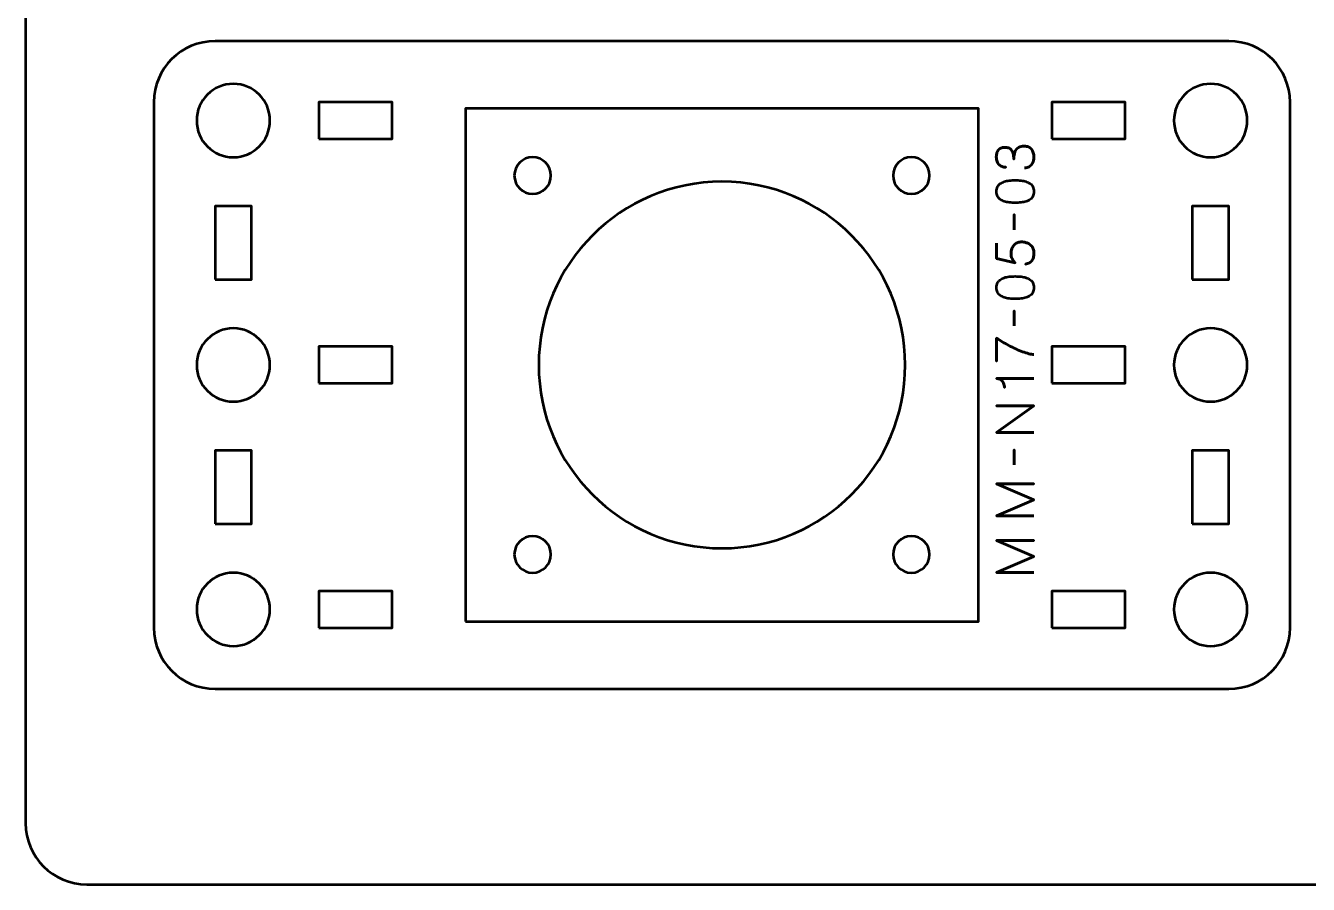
# Model space of a CAD drawing. Header units: centimetres. Extents: x -21 to 0, y -29.7 to 0.
# Drawn here: x -21 to -10.5, y -29.7 to -22.67 of the extents above; entities that cross this region are included whole.
import ezdxf

# ---------------------------------------------------------------- set-up
doc = ezdxf.new("R2010")
doc.units = ezdxf.units.CM
doc.header["$MEASUREMENT"] = 0
doc.layers.add('Layer 1', color=7, linetype='Continuous')

msp = doc.modelspace()

# ---------------------------------------------------------------- linework, layer by layer
at = {"layer": 'Layer 1', "color": 22, "lineweight": 53}
msp.add_open_spline([(-21.00003, -29.19995), (-21.00003, -29.19995), (-21.00003, -0.49992), (-21.00003, -0.49992), (-21.00003, -0.49992), (-21.00003, -0.22295), (-20.77694, 0.00004), (-20.49994, 0.00004), (-20.49994, 0.00004), (-20.49994, 0.00004), (-0.50008, 0.00004), (-0.50008, 0.00004), (-0.50008, 0.00004), (-0.22294, 0.00004), (0.00002, -0.22295), (0.00002, -0.49992), (0.00002, -0.49992), (0.00002, -0.49992), (0.00002, -29.19995), (0.00002, -29.19995), (0.00002, -29.19995), (0.00002, -29.47695), (-0.22294, -29.70004), (-0.50008, -29.70004), (-0.50008, -29.70004), (-0.50008, -29.70004), (-20.49994, -29.70004), (-20.49994, -29.70004), (-20.49994, -29.70004), (-20.77694, -29.70004), (-21.00003, -29.47695), (-21.00003, -29.19995)], degree=3, knots=[0, 0, 0, 0, 0.125, 0.125, 0.125, 0.125, 0.25, 0.25, 0.25, 0.25, 0.375, 0.375, 0.375, 0.375, 0.5, 0.5, 0.5, 0.5, 0.625, 0.625, 0.625, 0.625, 0.75, 0.75, 0.75, 0.75, 0.875, 0.875, 0.875, 0.875, 1, 1, 1, 1], dxfattribs=at)
at = {"layer": 'Layer 1', "color": 114, "lineweight": 53}
msp.add_open_spline([(-19.95005, -27.5999), (-19.95005, -27.5999), (-19.95005, -23.30001), (-19.95005, -23.30001), (-19.95005, -23.30001), (-19.95005, -23.02301), (-19.72695, -22.79991), (-19.44995, -22.79991), (-19.44995, -22.79991), (-19.44995, -22.79991), (-11.15005, -22.79991), (-11.15005, -22.79991), (-11.15005, -22.79991), (-10.87305, -22.79991), (-10.64995, -23.02301), (-10.64995, -23.30001), (-10.64995, -23.30001), (-10.64995, -23.30001), (-10.64995, -27.5999), (-10.64995, -27.5999), (-10.64995, -27.5999), (-10.64995, -27.8769), (-10.87305, -28.1), (-11.15005, -28.1), (-11.15005, -28.1), (-11.15005, -28.1), (-19.44995, -28.1), (-19.44995, -28.1), (-19.44995, -28.1), (-19.72695, -28.1), (-19.95005, -27.8769), (-19.95005, -27.5999)], degree=3, knots=[0, 0, 0, 0, 0.125, 0.125, 0.125, 0.125, 0.25, 0.25, 0.25, 0.25, 0.375, 0.375, 0.375, 0.375, 0.5, 0.5, 0.5, 0.5, 0.625, 0.625, 0.625, 0.625, 0.75, 0.75, 0.75, 0.75, 0.875, 0.875, 0.875, 0.875, 1, 1, 1, 1], dxfattribs=at)
at = {"layer": 'Layer 1', "lineweight": 53}
for points in [[(-19.30002, -23.15), (-19.13425, -23.15), (-19.00002, -23.28424), (-19.00002, -23.45001), (-19.00002, -23.45001), (-19.00002, -23.61567), (-19.13425, -23.75001), (-19.30002, -23.75001), (-19.30002, -23.75001), (-19.46568, -23.75001), (-19.60002, -23.61567), (-19.60002, -23.45001), (-19.60002, -23.45001), (-19.60002, -23.28424), (-19.46568, -23.15), (-19.30002, -23.15)], [(-11.29998, -23.15), (-11.13435, -23.15), (-10.99998, -23.28424), (-10.99998, -23.45001), (-10.99998, -23.45001), (-10.99998, -23.61567), (-11.13435, -23.75001), (-11.29998, -23.75001), (-11.29998, -23.75001), (-11.46575, -23.75001), (-11.59998, -23.61567), (-11.59998, -23.45001), (-11.59998, -23.45001), (-11.59998, -23.28424), (-11.46575, -23.15), (-11.29998, -23.15)], [(-18.6, -23.59994), (-18.6, -23.59994), (-18.6, -23.29993), (-18.6, -23.29993), (-18.6, -23.29993), (-18.6, -23.29993), (-18, -23.29993), (-18, -23.29993), (-18, -23.29993), (-18, -23.29993), (-18, -23.59994), (-18, -23.59994), (-18, -23.59994), (-18, -23.59994), (-18.6, -23.59994), (-18.6, -23.59994)], [(-12.6, -23.59994), (-12.6, -23.59994), (-12.6, -23.29993), (-12.6, -23.29993), (-12.6, -23.29993), (-12.6, -23.29993), (-12, -23.29993), (-12, -23.29993), (-12, -23.29993), (-12, -23.29993), (-12, -23.59994), (-12, -23.59994), (-12, -23.59994), (-12, -23.59994), (-12.6, -23.59994), (-12.6, -23.59994)], [(-19.44995, -24.74992), (-19.44995, -24.74992), (-19.44995, -24.14992), (-19.44995, -24.14992), (-19.44995, -24.14992), (-19.44995, -24.14992), (-19.14995, -24.14992), (-19.14995, -24.14992), (-19.14995, -24.14992), (-19.14995, -24.14992), (-19.14995, -24.74992), (-19.14995, -24.74992), (-19.14995, -24.74992), (-19.14995, -24.74992), (-19.44995, -24.74992), (-19.44995, -24.74992)], [(-11.45005, -24.74992), (-11.45005, -24.74992), (-11.45005, -24.14992), (-11.45005, -24.14992), (-11.45005, -24.14992), (-11.45005, -24.14992), (-11.15005, -24.14992), (-11.15005, -24.14992), (-11.15005, -24.14992), (-11.15005, -24.14992), (-11.15005, -24.74992), (-11.15005, -24.74992), (-11.15005, -24.74992), (-11.15005, -24.74992), (-11.45005, -24.74992), (-11.45005, -24.74992)], [(-19.30002, -25.14997), (-19.13425, -25.14997), (-19.00002, -25.28431), (-19.00002, -25.44996), (-19.00002, -25.44996), (-19.00002, -25.61559), (-19.13425, -25.74997), (-19.30002, -25.74997), (-19.30002, -25.74997), (-19.46568, -25.74997), (-19.60002, -25.61559), (-19.60002, -25.44996), (-19.60002, -25.44996), (-19.60002, -25.28431), (-19.46568, -25.14997), (-19.30002, -25.14997)], [(-11.29998, -25.14997), (-11.13435, -25.14997), (-10.99998, -25.28431), (-10.99998, -25.44996), (-10.99998, -25.44996), (-10.99998, -25.61559), (-11.13435, -25.74997), (-11.29998, -25.74997), (-11.29998, -25.74997), (-11.46575, -25.74997), (-11.59998, -25.61559), (-11.59998, -25.44996), (-11.59998, -25.44996), (-11.59998, -25.28431), (-11.46575, -25.14997), (-11.29998, -25.14997)], [(-18.6, -25.60004), (-18.6, -25.60004), (-18.6, -25.30004), (-18.6, -25.30004), (-18.6, -25.30004), (-18.6, -25.30004), (-18, -25.30004), (-18, -25.30004), (-18, -25.30004), (-18, -25.30004), (-18, -25.60004), (-18, -25.60004), (-18, -25.60004), (-18, -25.60004), (-18.6, -25.60004), (-18.6, -25.60004)], [(-12.6, -25.60004), (-12.6, -25.60004), (-12.6, -25.30004), (-12.6, -25.30004), (-12.6, -25.30004), (-12.6, -25.30004), (-12, -25.30004), (-12, -25.30004), (-12, -25.30004), (-12, -25.30004), (-12, -25.60004), (-12, -25.60004), (-12, -25.60004), (-12, -25.60004), (-12.6, -25.60004), (-12.6, -25.60004)], [(-19.44995, -26.74999), (-19.44995, -26.74999), (-19.44995, -26.14998), (-19.44995, -26.14998), (-19.44995, -26.14998), (-19.44995, -26.14998), (-19.14995, -26.14998), (-19.14995, -26.14998), (-19.14995, -26.14998), (-19.14995, -26.14998), (-19.14995, -26.74999), (-19.14995, -26.74999), (-19.14995, -26.74999), (-19.14995, -26.74999), (-19.44995, -26.74999), (-19.44995, -26.74999)], [(-11.45005, -26.74999), (-11.45005, -26.74999), (-11.45005, -26.14998), (-11.45005, -26.14998), (-11.45005, -26.14998), (-11.45005, -26.14998), (-11.15005, -26.14998), (-11.15005, -26.14998), (-11.15005, -26.14998), (-11.15005, -26.14998), (-11.15005, -26.74999), (-11.15005, -26.74999), (-11.15005, -26.74999), (-11.15005, -26.74999), (-11.45005, -26.74999), (-11.45005, -26.74999)], [(-19.30002, -27.14989), (-19.13425, -27.14989), (-19.00002, -27.28427), (-19.00002, -27.4499), (-19.00002, -27.4499), (-19.00002, -27.61567), (-19.13425, -27.7499), (-19.30002, -27.7499), (-19.30002, -27.7499), (-19.46568, -27.7499), (-19.60002, -27.61567), (-19.60002, -27.4499), (-19.60002, -27.4499), (-19.60002, -27.28427), (-19.46568, -27.14989), (-19.30002, -27.14989)], [(-11.29998, -27.14989), (-11.13435, -27.14989), (-10.99998, -27.28427), (-10.99998, -27.4499), (-10.99998, -27.4499), (-10.99998, -27.61567), (-11.13435, -27.7499), (-11.29998, -27.7499), (-11.29998, -27.7499), (-11.46575, -27.7499), (-11.59998, -27.61567), (-11.59998, -27.4499), (-11.59998, -27.4499), (-11.59998, -27.28427), (-11.46575, -27.14989), (-11.29998, -27.14989)], [(-18.6, -27.59997), (-18.6, -27.59997), (-18.6, -27.29997), (-18.6, -27.29997), (-18.6, -27.29997), (-18.6, -27.29997), (-18, -27.29997), (-18, -27.29997), (-18, -27.29997), (-18, -27.29997), (-18, -27.59997), (-18, -27.59997), (-18, -27.59997), (-18, -27.59997), (-18.6, -27.59997), (-18.6, -27.59997)], [(-12.6, -27.59997), (-12.6, -27.59997), (-12.6, -27.29997), (-12.6, -27.29997), (-12.6, -27.29997), (-12.6, -27.29997), (-12, -27.29997), (-12, -27.29997), (-12, -27.29997), (-12, -27.29997), (-12, -27.59997), (-12, -27.59997), (-12, -27.59997), (-12, -27.59997), (-12.6, -27.59997), (-12.6, -27.59997)]]:
    msp.add_open_spline(points, degree=3, knots=[0, 0, 0, 0, 0.25, 0.25, 0.25, 0.25, 0.5, 0.5, 0.5, 0.5, 0.75, 0.75, 0.75, 0.75, 1, 1, 1, 1], dxfattribs=at)
at = {"layer": 'Layer 1', "color": 30, "lineweight": 53}
for points, knots in [([(-17.39997, -27.55), (-17.39997, -27.55), (-17.39997, -23.35), (-17.39997, -23.35), (-17.39997, -23.35), (-17.39997, -23.35), (-13.19997, -23.35), (-13.19997, -23.35), (-13.19997, -23.35), (-13.19997, -23.35), (-13.19997, -27.55), (-13.19997, -27.55), (-13.19997, -27.55), (-13.19997, -27.55), (-17.39997, -27.55), (-17.39997, -27.55)], [0, 0, 0, 0, 0.25, 0.25, 0.25, 0.25, 0.5, 0.5, 0.5, 0.5, 0.75, 0.75, 0.75, 0.75, 1, 1, 1, 1]), ([(-12.824, -23.83814), (-12.80876, -23.83807), (-12.7955, -23.83454), (-12.784, -23.82756), (-12.784, -23.82756), (-12.77257, -23.82057), (-12.76361, -23.81062), (-12.75719, -23.79764), (-12.75719, -23.79764), (-12.75077, -23.78466), (-12.74752, -23.76907), (-12.74738, -23.75093), (-12.74738, -23.75093), (-12.74738, -23.73732), (-12.74879, -23.72497), (-12.75175, -23.71375), (-12.75175, -23.71375), (-12.75472, -23.7026), (-12.7593, -23.69301), (-12.76558, -23.68489), (-12.76558, -23.68489), (-12.77186, -23.67678), (-12.77998, -23.67057), (-12.78985, -23.66613), (-12.78985, -23.66613), (-12.7998, -23.66175), (-12.81173, -23.65957), (-12.8257, -23.6595), (-12.8257, -23.6595), (-12.84432, -23.65942), (-12.86006, -23.66323), (-12.87283, -23.67078), (-12.87283, -23.67078), (-12.8856, -23.67833), (-12.89519, -23.69005), (-12.90175, -23.70578), (-12.90175, -23.70578), (-12.90832, -23.72151), (-12.91163, -23.74169), (-12.91163, -23.76617), (-12.91163, -23.76617), (-12.91156, -23.7479), (-12.91325, -23.73259), (-12.91671, -23.7201), (-12.91671, -23.7201), (-12.92017, -23.70768), (-12.92504, -23.69774), (-12.93139, -23.69026), (-12.93139, -23.69026), (-12.93767, -23.68278), (-12.94515, -23.67735), (-12.95375, -23.6741), (-12.95375, -23.6741), (-12.96229, -23.67078), (-12.97167, -23.66916), (-12.9819, -23.66923), (-12.9819, -23.66923), (-12.99214, -23.66916), (-13.00159, -23.67057), (-13.01034, -23.67339), (-13.01034, -23.67339), (-13.01909, -23.67615), (-13.02678, -23.68066), (-13.03334, -23.6868), (-13.03334, -23.6868), (-13.0399, -23.69294), (-13.04505, -23.70105), (-13.04872, -23.711), (-13.04872, -23.711), (-13.05239, -23.72102), (-13.05422, -23.73323), (-13.05429, -23.74755), (-13.05429, -23.74755), (-13.05422, -23.7618), (-13.05211, -23.77429), (-13.04801, -23.78487), (-13.04801, -23.78487), (-13.04392, -23.79553), (-13.03835, -23.80427), (-13.03122, -23.81133), (-13.03122, -23.81133), (-13.0241, -23.81831), (-13.01598, -23.82354), (-13.00681, -23.82699), (-13.00681, -23.82699), (-12.99764, -23.83052), (-12.9879, -23.83221), (-12.97767, -23.83221), (-12.97767, -23.83221), (-12.9879, -23.83221), (-12.99764, -23.83052), (-13.00681, -23.82699), (-13.00681, -23.82699), (-13.01598, -23.82354), (-13.0241, -23.81831), (-13.03122, -23.81133), (-13.03122, -23.81133), (-13.03835, -23.80427), (-13.04392, -23.79553), (-13.04801, -23.78487), (-13.04801, -23.78487), (-13.05211, -23.77429), (-13.05422, -23.7618), (-13.05429, -23.74755), (-13.05429, -23.74755), (-13.05422, -23.73323), (-13.05239, -23.72102), (-13.04872, -23.711), (-13.04872, -23.711), (-13.04505, -23.70105), (-13.0399, -23.69294), (-13.03334, -23.6868), (-13.03334, -23.6868), (-13.02678, -23.68066), (-13.01909, -23.67615), (-13.01034, -23.67339), (-13.01034, -23.67339), (-13.00159, -23.67057), (-12.99214, -23.66916), (-12.9819, -23.66923), (-12.9819, -23.66923), (-12.97167, -23.66916), (-12.96229, -23.67078), (-12.95375, -23.6741), (-12.95375, -23.6741), (-12.94515, -23.67735), (-12.93767, -23.68278), (-12.93139, -23.69026), (-12.93139, -23.69026), (-12.92504, -23.69774), (-12.92017, -23.70768), (-12.91671, -23.7201), (-12.91671, -23.7201), (-12.91325, -23.73259), (-12.91156, -23.7479), (-12.91163, -23.76617), (-12.91163, -23.76617), (-12.91163, -23.74169), (-12.90832, -23.72151), (-12.90175, -23.70578), (-12.90175, -23.70578), (-12.89519, -23.69005), (-12.8856, -23.67833), (-12.87283, -23.67078), (-12.87283, -23.67078), (-12.86006, -23.66323), (-12.84432, -23.65942), (-12.8257, -23.6595), (-12.8257, -23.6595), (-12.81173, -23.65957), (-12.7998, -23.66175), (-12.78985, -23.66613), (-12.78985, -23.66613), (-12.77998, -23.67057), (-12.77186, -23.67678), (-12.76558, -23.68489), (-12.76558, -23.68489), (-12.7593, -23.69301), (-12.75472, -23.7026), (-12.75175, -23.71375), (-12.75175, -23.71375), (-12.74879, -23.72497), (-12.74738, -23.73732), (-12.74738, -23.75093), (-12.74738, -23.75093), (-12.74752, -23.76907), (-12.75077, -23.78466), (-12.75719, -23.79764), (-12.75719, -23.79764), (-12.76361, -23.81062), (-12.77257, -23.82057), (-12.784, -23.82756), (-12.784, -23.82756), (-12.7955, -23.83454), (-12.80876, -23.83807), (-12.824, -23.83814)], [0, 0, 0, 0, 0.02272727, 0.02272727, 0.02272727, 0.02272727, 0.04545455, 0.04545455, 0.04545455, 0.04545455, 0.06818182, 0.06818182, 0.06818182, 0.06818182, 0.09090909, 0.09090909, 0.09090909, 0.09090909, 0.11363636, 0.11363636, 0.11363636, 0.11363636, 0.13636364, 0.13636364, 0.13636364, 0.13636364, 0.15909091, 0.15909091, 0.15909091, 0.15909091, 0.18181818, 0.18181818, 0.18181818, 0.18181818, 0.20454545, 0.20454545, 0.20454545, 0.20454545, 0.22727273, 0.22727273, 0.22727273, 0.22727273, 0.25, 0.25, 0.25, 0.25, 0.27272727, 0.27272727, 0.27272727, 0.27272727, 0.29545455, 0.29545455, 0.29545455, 0.29545455, 0.31818182, 0.31818182, 0.31818182, 0.31818182, 0.34090909, 0.34090909, 0.34090909, 0.34090909, 0.36363636, 0.36363636, 0.36363636, 0.36363636, 0.38636364, 0.38636364, 0.38636364, 0.38636364, 0.40909091, 0.40909091, 0.40909091, 0.40909091, 0.43181818, 0.43181818, 0.43181818, 0.43181818, 0.45454545, 0.45454545, 0.45454545, 0.45454545, 0.47727273, 0.47727273, 0.47727273, 0.47727273, 0.5, 0.5, 0.5, 0.5, 0.52272727, 0.52272727, 0.52272727, 0.52272727, 0.54545455, 0.54545455, 0.54545455, 0.54545455, 0.56818182, 0.56818182, 0.56818182, 0.56818182, 0.59090909, 0.59090909, 0.59090909, 0.59090909, 0.61363636, 0.61363636, 0.61363636, 0.61363636, 0.63636364, 0.63636364, 0.63636364, 0.63636364, 0.65909091, 0.65909091, 0.65909091, 0.65909091, 0.68181818, 0.68181818, 0.68181818, 0.68181818, 0.70454545, 0.70454545, 0.70454545, 0.70454545, 0.72727273, 0.72727273, 0.72727273, 0.72727273, 0.75, 0.75, 0.75, 0.75, 0.77272727, 0.77272727, 0.77272727, 0.77272727, 0.79545455, 0.79545455, 0.79545455, 0.79545455, 0.81818182, 0.81818182, 0.81818182, 0.81818182, 0.84090909, 0.84090909, 0.84090909, 0.84090909, 0.86363636, 0.86363636, 0.86363636, 0.86363636, 0.88636364, 0.88636364, 0.88636364, 0.88636364, 0.90909091, 0.90909091, 0.90909091, 0.90909091, 0.93181818, 0.93181818, 0.93181818, 0.93181818, 0.95454545, 0.95454545, 0.95454545, 0.95454545, 0.97727273, 0.97727273, 0.97727273, 0.97727273, 1, 1, 1, 1]), ([(-12.74738, -24.03075), (-12.74745, -24.01594), (-12.75006, -24.00317), (-12.75514, -23.99251), (-12.75514, -23.99251), (-12.76022, -23.98193), (-12.76749, -23.97311), (-12.77673, -23.96606), (-12.77673, -23.96606), (-12.78604, -23.95907), (-12.79705, -23.95357), (-12.80975, -23.94948), (-12.80975, -23.94948), (-12.82245, -23.94545), (-12.83635, -23.94256), (-12.85159, -23.94094), (-12.85159, -23.94094), (-12.86683, -23.93924), (-12.88285, -23.9384), (-12.89978, -23.93847), (-12.89978, -23.93847), (-12.91664, -23.9384), (-12.93266, -23.93924), (-12.94783, -23.94094), (-12.94783, -23.94094), (-12.963, -23.94256), (-12.97697, -23.94545), (-12.98967, -23.94948), (-12.98967, -23.94948), (-13.0023, -23.95357), (-13.0133, -23.95907), (-13.02269, -23.96606), (-13.02269, -23.96606), (-13.032, -23.97311), (-13.03927, -23.98193), (-13.04435, -23.99251), (-13.04435, -23.99251), (-13.0495, -24.00317), (-13.05211, -24.01594), (-13.05218, -24.03075), (-13.05218, -24.03075), (-13.05211, -24.04557), (-13.0495, -24.05834), (-13.04435, -24.069), (-13.04435, -24.069), (-13.03927, -24.07958), (-13.032, -24.0884), (-13.02269, -24.09545), (-13.02269, -24.09545), (-13.0133, -24.10244), (-13.0023, -24.10794), (-12.98967, -24.11203), (-12.98967, -24.11203), (-12.97697, -24.11606), (-12.963, -24.11895), (-12.94783, -24.12057), (-12.94783, -24.12057), (-12.93266, -24.12226), (-12.91664, -24.12311), (-12.89978, -24.12304), (-12.89978, -24.12304), (-12.88285, -24.12311), (-12.86683, -24.12226), (-12.85159, -24.12057), (-12.85159, -24.12057), (-12.83635, -24.11895), (-12.82245, -24.11606), (-12.80975, -24.11203), (-12.80975, -24.11203), (-12.79705, -24.10794), (-12.78604, -24.10244), (-12.77673, -24.09545), (-12.77673, -24.09545), (-12.76749, -24.0884), (-12.76022, -24.07958), (-12.75514, -24.069), (-12.75514, -24.069), (-12.75006, -24.05834), (-12.74745, -24.04557), (-12.74738, -24.03075)], [0, 0, 0, 0, 0.05, 0.05, 0.05, 0.05, 0.1, 0.1, 0.1, 0.1, 0.15, 0.15, 0.15, 0.15, 0.2, 0.2, 0.2, 0.2, 0.25, 0.25, 0.25, 0.25, 0.3, 0.3, 0.3, 0.3, 0.35, 0.35, 0.35, 0.35, 0.4, 0.4, 0.4, 0.4, 0.45, 0.45, 0.45, 0.45, 0.5, 0.5, 0.5, 0.5, 0.55, 0.55, 0.55, 0.55, 0.6, 0.6, 0.6, 0.6, 0.65, 0.65, 0.65, 0.65, 0.7, 0.7, 0.7, 0.7, 0.75, 0.75, 0.75, 0.75, 0.8, 0.8, 0.8, 0.8, 0.85, 0.85, 0.85, 0.85, 0.9, 0.9, 0.9, 0.9, 0.95, 0.95, 0.95, 0.95, 1, 1, 1, 1]), ([(-12.74738, -24.03075), (-12.74745, -24.01594), (-12.75006, -24.00317), (-12.75514, -23.99251), (-12.75514, -23.99251), (-12.76022, -23.98193), (-12.76749, -23.97311), (-12.77673, -23.96606), (-12.77673, -23.96606), (-12.78604, -23.95907), (-12.79705, -23.95357), (-12.80975, -23.94948), (-12.80975, -23.94948), (-12.82245, -23.94545), (-12.83635, -23.94256), (-12.85159, -23.94094), (-12.85159, -23.94094), (-12.86683, -23.93924), (-12.88285, -23.9384), (-12.89978, -23.93847), (-12.89978, -23.93847), (-12.91664, -23.9384), (-12.93266, -23.93924), (-12.94783, -23.94094), (-12.94783, -23.94094), (-12.963, -23.94256), (-12.97697, -23.94545), (-12.98967, -23.94948), (-12.98967, -23.94948), (-13.0023, -23.95357), (-13.0133, -23.95907), (-13.02269, -23.96606), (-13.02269, -23.96606), (-13.032, -23.97311), (-13.03927, -23.98193), (-13.04435, -23.99251), (-13.04435, -23.99251), (-13.0495, -24.00317), (-13.05211, -24.01594), (-13.05218, -24.03075), (-13.05218, -24.03075), (-13.05211, -24.04557), (-13.0495, -24.05834), (-13.04435, -24.069), (-13.04435, -24.069), (-13.03927, -24.07958), (-13.032, -24.0884), (-13.02269, -24.09545), (-13.02269, -24.09545), (-13.0133, -24.10244), (-13.0023, -24.10794), (-12.98967, -24.11203), (-12.98967, -24.11203), (-12.97697, -24.11606), (-12.963, -24.11895), (-12.94783, -24.12057), (-12.94783, -24.12057), (-12.93266, -24.12226), (-12.91664, -24.12311), (-12.89978, -24.12304), (-12.89978, -24.12304), (-12.88285, -24.12311), (-12.86683, -24.12226), (-12.85159, -24.12057), (-12.85159, -24.12057), (-12.83635, -24.11895), (-12.82245, -24.11606), (-12.80975, -24.11203), (-12.80975, -24.11203), (-12.79705, -24.10794), (-12.78604, -24.10244), (-12.77673, -24.09545), (-12.77673, -24.09545), (-12.76749, -24.0884), (-12.76022, -24.07958), (-12.75514, -24.069), (-12.75514, -24.069), (-12.75006, -24.05834), (-12.74745, -24.04557), (-12.74738, -24.03075)], [0, 0, 0, 0, 0.05, 0.05, 0.05, 0.05, 0.1, 0.1, 0.1, 0.1, 0.15, 0.15, 0.15, 0.15, 0.2, 0.2, 0.2, 0.2, 0.25, 0.25, 0.25, 0.25, 0.3, 0.3, 0.3, 0.3, 0.35, 0.35, 0.35, 0.35, 0.4, 0.4, 0.4, 0.4, 0.45, 0.45, 0.45, 0.45, 0.5, 0.5, 0.5, 0.5, 0.55, 0.55, 0.55, 0.55, 0.6, 0.6, 0.6, 0.6, 0.65, 0.65, 0.65, 0.65, 0.7, 0.7, 0.7, 0.7, 0.75, 0.75, 0.75, 0.75, 0.8, 0.8, 0.8, 0.8, 0.85, 0.85, 0.85, 0.85, 0.9, 0.9, 0.9, 0.9, 0.95, 0.95, 0.95, 0.95, 1, 1, 1, 1]), ([(-12.90698, -24.34317), (-12.90698, -24.34317), (-12.90698, -24.21998), (-12.90698, -24.21998), (-12.90698, -24.21998), (-12.90698, -24.21998), (-12.90698, -24.34317), (-12.90698, -24.34317)], [0, 0, 0, 0, 0.5, 0.5, 0.5, 0.5, 1, 1, 1, 1]), ([(-13.0526, -24.45281), (-13.0526, -24.45281), (-13.0526, -24.57981), (-13.0526, -24.57981), (-13.0526, -24.57981), (-13.0526, -24.57981), (-12.90105, -24.61368), (-12.90105, -24.61368), (-12.90105, -24.61368), (-12.90613, -24.60775), (-12.91071, -24.60211), (-12.91474, -24.59667), (-12.91474, -24.59667), (-12.91876, -24.59131), (-12.92214, -24.58567), (-12.92497, -24.57967), (-12.92497, -24.57967), (-12.92779, -24.57374), (-12.92991, -24.56697), (-12.93139, -24.55935), (-12.93139, -24.55935), (-12.93287, -24.5518), (-12.93365, -24.54277), (-12.93365, -24.5324), (-12.93365, -24.5324), (-12.93365, -24.52393), (-12.93252, -24.51546), (-12.93019, -24.507), (-12.93019, -24.507), (-12.92793, -24.49853), (-12.92447, -24.49049), (-12.91989, -24.48287), (-12.91989, -24.48287), (-12.91523, -24.47518), (-12.90944, -24.4684), (-12.90246, -24.46248), (-12.90246, -24.46248), (-12.89547, -24.45648), (-12.88729, -24.45175), (-12.87791, -24.44837), (-12.87791, -24.44837), (-12.86852, -24.44491), (-12.85787, -24.44315), (-12.84602, -24.44308), (-12.84602, -24.44308), (-12.84164, -24.443), (-12.83614, -24.4435), (-12.82965, -24.44449), (-12.82965, -24.44449), (-12.82316, -24.4454), (-12.8161, -24.4471), (-12.80862, -24.4495), (-12.80862, -24.4495), (-12.80114, -24.45189), (-12.79373, -24.45528), (-12.7864, -24.45958), (-12.7864, -24.45958), (-12.77906, -24.46389), (-12.77236, -24.46939), (-12.76629, -24.47602), (-12.76629, -24.47602), (-12.76022, -24.48266), (-12.75535, -24.4907), (-12.75168, -24.50008), (-12.75168, -24.50008), (-12.74809, -24.50954), (-12.74618, -24.52062), (-12.74611, -24.53324), (-12.74611, -24.53324), (-12.74618, -24.54834), (-12.7478, -24.56104), (-12.75084, -24.57134), (-12.75084, -24.57134), (-12.75394, -24.58165), (-12.75796, -24.59004), (-12.76304, -24.59653), (-12.76304, -24.59653), (-12.76812, -24.60309), (-12.7737, -24.60817), (-12.77976, -24.61184), (-12.77976, -24.61184), (-12.78583, -24.61551), (-12.7919, -24.61826), (-12.79797, -24.6201), (-12.79797, -24.6201), (-12.80404, -24.62193), (-12.80961, -24.62334), (-12.81469, -24.62426), (-12.81469, -24.62426), (-12.80961, -24.62334), (-12.80404, -24.62193), (-12.79797, -24.6201), (-12.79797, -24.6201), (-12.7919, -24.61826), (-12.78583, -24.61551), (-12.77976, -24.61184), (-12.77976, -24.61184), (-12.7737, -24.60817), (-12.76812, -24.60309), (-12.76304, -24.59653), (-12.76304, -24.59653), (-12.75796, -24.59004), (-12.75394, -24.58165), (-12.75084, -24.57134), (-12.75084, -24.57134), (-12.7478, -24.56104), (-12.74618, -24.54834), (-12.74611, -24.53324), (-12.74611, -24.53324), (-12.74618, -24.52062), (-12.74809, -24.50954), (-12.75168, -24.50008), (-12.75168, -24.50008), (-12.75535, -24.4907), (-12.76022, -24.48266), (-12.76629, -24.47602), (-12.76629, -24.47602), (-12.77236, -24.46939), (-12.77906, -24.46389), (-12.7864, -24.45958), (-12.7864, -24.45958), (-12.79373, -24.45528), (-12.80114, -24.45189), (-12.80862, -24.4495), (-12.80862, -24.4495), (-12.8161, -24.4471), (-12.82316, -24.4454), (-12.82965, -24.44449), (-12.82965, -24.44449), (-12.83614, -24.4435), (-12.84164, -24.443), (-12.84602, -24.44308), (-12.84602, -24.44308), (-12.85787, -24.44315), (-12.86852, -24.44491), (-12.87791, -24.44837), (-12.87791, -24.44837), (-12.88729, -24.45175), (-12.89547, -24.45648), (-12.90246, -24.46248), (-12.90246, -24.46248), (-12.90944, -24.4684), (-12.91523, -24.47518), (-12.91989, -24.48287), (-12.91989, -24.48287), (-12.92447, -24.49049), (-12.92793, -24.49853), (-12.93019, -24.507), (-12.93019, -24.507), (-12.93252, -24.51546), (-12.93365, -24.52393), (-12.93365, -24.5324), (-12.93365, -24.5324), (-12.93365, -24.54277), (-12.93287, -24.5518), (-12.93139, -24.55935), (-12.93139, -24.55935), (-12.92991, -24.56697), (-12.92779, -24.57374), (-12.92497, -24.57967), (-12.92497, -24.57967), (-12.92214, -24.58567), (-12.91876, -24.59131), (-12.91474, -24.59667), (-12.91474, -24.59667), (-12.91071, -24.60211), (-12.90613, -24.60775), (-12.90105, -24.61368), (-12.90105, -24.61368), (-12.90105, -24.61368), (-13.0526, -24.57981), (-13.0526, -24.57981), (-13.0526, -24.57981), (-13.0526, -24.57981), (-13.0526, -24.45281), (-13.0526, -24.45281)], [0, 0, 0, 0, 0.02272727, 0.02272727, 0.02272727, 0.02272727, 0.04545455, 0.04545455, 0.04545455, 0.04545455, 0.06818182, 0.06818182, 0.06818182, 0.06818182, 0.09090909, 0.09090909, 0.09090909, 0.09090909, 0.11363636, 0.11363636, 0.11363636, 0.11363636, 0.13636364, 0.13636364, 0.13636364, 0.13636364, 0.15909091, 0.15909091, 0.15909091, 0.15909091, 0.18181818, 0.18181818, 0.18181818, 0.18181818, 0.20454545, 0.20454545, 0.20454545, 0.20454545, 0.22727273, 0.22727273, 0.22727273, 0.22727273, 0.25, 0.25, 0.25, 0.25, 0.27272727, 0.27272727, 0.27272727, 0.27272727, 0.29545455, 0.29545455, 0.29545455, 0.29545455, 0.31818182, 0.31818182, 0.31818182, 0.31818182, 0.34090909, 0.34090909, 0.34090909, 0.34090909, 0.36363636, 0.36363636, 0.36363636, 0.36363636, 0.38636364, 0.38636364, 0.38636364, 0.38636364, 0.40909091, 0.40909091, 0.40909091, 0.40909091, 0.43181818, 0.43181818, 0.43181818, 0.43181818, 0.45454545, 0.45454545, 0.45454545, 0.45454545, 0.47727273, 0.47727273, 0.47727273, 0.47727273, 0.5, 0.5, 0.5, 0.5, 0.52272727, 0.52272727, 0.52272727, 0.52272727, 0.54545455, 0.54545455, 0.54545455, 0.54545455, 0.56818182, 0.56818182, 0.56818182, 0.56818182, 0.59090909, 0.59090909, 0.59090909, 0.59090909, 0.61363636, 0.61363636, 0.61363636, 0.61363636, 0.63636364, 0.63636364, 0.63636364, 0.63636364, 0.65909091, 0.65909091, 0.65909091, 0.65909091, 0.68181818, 0.68181818, 0.68181818, 0.68181818, 0.70454545, 0.70454545, 0.70454545, 0.70454545, 0.72727273, 0.72727273, 0.72727273, 0.72727273, 0.75, 0.75, 0.75, 0.75, 0.77272727, 0.77272727, 0.77272727, 0.77272727, 0.79545455, 0.79545455, 0.79545455, 0.79545455, 0.81818182, 0.81818182, 0.81818182, 0.81818182, 0.84090909, 0.84090909, 0.84090909, 0.84090909, 0.86363636, 0.86363636, 0.86363636, 0.86363636, 0.88636364, 0.88636364, 0.88636364, 0.88636364, 0.90909091, 0.90909091, 0.90909091, 0.90909091, 0.93181818, 0.93181818, 0.93181818, 0.93181818, 0.95454545, 0.95454545, 0.95454545, 0.95454545, 0.97727273, 0.97727273, 0.97727273, 0.97727273, 1, 1, 1, 1]), ([(-12.74738, -24.81687), (-12.74745, -24.80206), (-12.75006, -24.78929), (-12.75514, -24.77863), (-12.75514, -24.77863), (-12.76022, -24.76805), (-12.76749, -24.75923), (-12.77673, -24.75218), (-12.77673, -24.75218), (-12.78604, -24.74519), (-12.79705, -24.73969), (-12.80975, -24.7356), (-12.80975, -24.7356), (-12.82245, -24.73157), (-12.83635, -24.72868), (-12.85159, -24.72706), (-12.85159, -24.72706), (-12.86683, -24.72536), (-12.88285, -24.72452), (-12.89978, -24.72459), (-12.89978, -24.72459), (-12.91664, -24.72452), (-12.93266, -24.72536), (-12.94783, -24.72706), (-12.94783, -24.72706), (-12.963, -24.72868), (-12.97697, -24.73157), (-12.98967, -24.7356), (-12.98967, -24.7356), (-13.0023, -24.73969), (-13.0133, -24.74519), (-13.02269, -24.75218), (-13.02269, -24.75218), (-13.032, -24.75923), (-13.03927, -24.76805), (-13.04435, -24.77863), (-13.04435, -24.77863), (-13.0495, -24.78929), (-13.05211, -24.80206), (-13.05218, -24.81687), (-13.05218, -24.81687), (-13.05211, -24.83169), (-13.0495, -24.84446), (-13.04435, -24.85512), (-13.04435, -24.85512), (-13.03927, -24.8657), (-13.032, -24.87452), (-13.02269, -24.88157), (-13.02269, -24.88157), (-13.0133, -24.88856), (-13.0023, -24.89406), (-12.98967, -24.89815), (-12.98967, -24.89815), (-12.97697, -24.90218), (-12.963, -24.90507), (-12.94783, -24.90669), (-12.94783, -24.90669), (-12.93266, -24.90838), (-12.91664, -24.90923), (-12.89978, -24.90916), (-12.89978, -24.90916), (-12.88285, -24.90923), (-12.86683, -24.90838), (-12.85159, -24.90669), (-12.85159, -24.90669), (-12.83635, -24.90507), (-12.82245, -24.90218), (-12.80975, -24.89815), (-12.80975, -24.89815), (-12.79705, -24.89406), (-12.78604, -24.88856), (-12.77673, -24.88157), (-12.77673, -24.88157), (-12.76749, -24.87452), (-12.76022, -24.8657), (-12.75514, -24.85512), (-12.75514, -24.85512), (-12.75006, -24.84446), (-12.74745, -24.83169), (-12.74738, -24.81687)], [0, 0, 0, 0, 0.05, 0.05, 0.05, 0.05, 0.1, 0.1, 0.1, 0.1, 0.15, 0.15, 0.15, 0.15, 0.2, 0.2, 0.2, 0.2, 0.25, 0.25, 0.25, 0.25, 0.3, 0.3, 0.3, 0.3, 0.35, 0.35, 0.35, 0.35, 0.4, 0.4, 0.4, 0.4, 0.45, 0.45, 0.45, 0.45, 0.5, 0.5, 0.5, 0.5, 0.55, 0.55, 0.55, 0.55, 0.6, 0.6, 0.6, 0.6, 0.65, 0.65, 0.65, 0.65, 0.7, 0.7, 0.7, 0.7, 0.75, 0.75, 0.75, 0.75, 0.8, 0.8, 0.8, 0.8, 0.85, 0.85, 0.85, 0.85, 0.9, 0.9, 0.9, 0.9, 0.95, 0.95, 0.95, 0.95, 1, 1, 1, 1]), ([(-12.74738, -24.81687), (-12.74745, -24.80206), (-12.75006, -24.78929), (-12.75514, -24.77863), (-12.75514, -24.77863), (-12.76022, -24.76805), (-12.76749, -24.75923), (-12.77673, -24.75218), (-12.77673, -24.75218), (-12.78604, -24.74519), (-12.79705, -24.73969), (-12.80975, -24.7356), (-12.80975, -24.7356), (-12.82245, -24.73157), (-12.83635, -24.72868), (-12.85159, -24.72706), (-12.85159, -24.72706), (-12.86683, -24.72536), (-12.88285, -24.72452), (-12.89978, -24.72459), (-12.89978, -24.72459), (-12.91664, -24.72452), (-12.93266, -24.72536), (-12.94783, -24.72706), (-12.94783, -24.72706), (-12.963, -24.72868), (-12.97697, -24.73157), (-12.98967, -24.7356), (-12.98967, -24.7356), (-13.0023, -24.73969), (-13.0133, -24.74519), (-13.02269, -24.75218), (-13.02269, -24.75218), (-13.032, -24.75923), (-13.03927, -24.76805), (-13.04435, -24.77863), (-13.04435, -24.77863), (-13.0495, -24.78929), (-13.05211, -24.80206), (-13.05218, -24.81687), (-13.05218, -24.81687), (-13.05211, -24.83169), (-13.0495, -24.84446), (-13.04435, -24.85512), (-13.04435, -24.85512), (-13.03927, -24.8657), (-13.032, -24.87452), (-13.02269, -24.88157), (-13.02269, -24.88157), (-13.0133, -24.88856), (-13.0023, -24.89406), (-12.98967, -24.89815), (-12.98967, -24.89815), (-12.97697, -24.90218), (-12.963, -24.90507), (-12.94783, -24.90669), (-12.94783, -24.90669), (-12.93266, -24.90838), (-12.91664, -24.90923), (-12.89978, -24.90916), (-12.89978, -24.90916), (-12.88285, -24.90923), (-12.86683, -24.90838), (-12.85159, -24.90669), (-12.85159, -24.90669), (-12.83635, -24.90507), (-12.82245, -24.90218), (-12.80975, -24.89815), (-12.80975, -24.89815), (-12.79705, -24.89406), (-12.78604, -24.88856), (-12.77673, -24.88157), (-12.77673, -24.88157), (-12.76749, -24.87452), (-12.76022, -24.8657), (-12.75514, -24.85512), (-12.75514, -24.85512), (-12.75006, -24.84446), (-12.74745, -24.83169), (-12.74738, -24.81687)], [0, 0, 0, 0, 0.05, 0.05, 0.05, 0.05, 0.1, 0.1, 0.1, 0.1, 0.15, 0.15, 0.15, 0.15, 0.2, 0.2, 0.2, 0.2, 0.25, 0.25, 0.25, 0.25, 0.3, 0.3, 0.3, 0.3, 0.35, 0.35, 0.35, 0.35, 0.4, 0.4, 0.4, 0.4, 0.45, 0.45, 0.45, 0.45, 0.5, 0.5, 0.5, 0.5, 0.55, 0.55, 0.55, 0.55, 0.6, 0.6, 0.6, 0.6, 0.65, 0.65, 0.65, 0.65, 0.7, 0.7, 0.7, 0.7, 0.75, 0.75, 0.75, 0.75, 0.8, 0.8, 0.8, 0.8, 0.85, 0.85, 0.85, 0.85, 0.9, 0.9, 0.9, 0.9, 0.95, 0.95, 0.95, 0.95, 1, 1, 1, 1]), ([(-12.90698, -25.12929), (-12.90698, -25.12929), (-12.90698, -25.0061), (-12.90698, -25.0061), (-12.90698, -25.0061), (-12.90698, -25.0061), (-12.90698, -25.12929), (-12.90698, -25.12929)], [0, 0, 0, 0, 0.5, 0.5, 0.5, 0.5, 1, 1, 1, 1]), ([(-12.74738, -25.36382), (-12.75916, -25.36361), (-12.77278, -25.36156), (-12.7883, -25.35768), (-12.7883, -25.35768), (-12.80389, -25.3538), (-12.82069, -25.34851), (-12.83868, -25.3418), (-12.83868, -25.3418), (-12.85667, -25.3351), (-12.87516, -25.32734), (-12.89428, -25.31859), (-12.89428, -25.31859), (-12.9134, -25.30991), (-12.9323, -25.30053), (-12.95114, -25.29058), (-12.95114, -25.29058), (-12.96998, -25.28063), (-12.98804, -25.27047), (-13.00533, -25.2601), (-13.00533, -25.2601), (-13.02254, -25.24973), (-13.03828, -25.23957), (-13.0526, -25.22962), (-13.0526, -25.22962), (-13.0526, -25.22962), (-13.0526, -25.41885), (-13.0526, -25.41885), (-13.0526, -25.41885), (-13.0526, -25.41885), (-13.0526, -25.22962), (-13.0526, -25.22962), (-13.0526, -25.22962), (-13.03828, -25.23957), (-13.02254, -25.24973), (-13.00533, -25.2601), (-13.00533, -25.2601), (-12.98804, -25.27047), (-12.96998, -25.28063), (-12.95114, -25.29058), (-12.95114, -25.29058), (-12.9323, -25.30053), (-12.9134, -25.30991), (-12.89428, -25.31859), (-12.89428, -25.31859), (-12.87516, -25.32734), (-12.85667, -25.3351), (-12.83868, -25.3418), (-12.83868, -25.3418), (-12.82069, -25.34851), (-12.80389, -25.3538), (-12.7883, -25.35768), (-12.7883, -25.35768), (-12.77278, -25.36156), (-12.75916, -25.36361), (-12.74738, -25.36382)], [0, 0, 0, 0, 0.07142857, 0.07142857, 0.07142857, 0.07142857, 0.14285714, 0.14285714, 0.14285714, 0.14285714, 0.21428571, 0.21428571, 0.21428571, 0.21428571, 0.28571429, 0.28571429, 0.28571429, 0.28571429, 0.35714286, 0.35714286, 0.35714286, 0.35714286, 0.42857143, 0.42857143, 0.42857143, 0.42857143, 0.5, 0.5, 0.5, 0.5, 0.57142857, 0.57142857, 0.57142857, 0.57142857, 0.64285714, 0.64285714, 0.64285714, 0.64285714, 0.71428571, 0.71428571, 0.71428571, 0.71428571, 0.78571429, 0.78571429, 0.78571429, 0.78571429, 0.85714286, 0.85714286, 0.85714286, 0.85714286, 0.92857143, 0.92857143, 0.92857143, 0.92857143, 1, 1, 1, 1]), ([(-12.74738, -25.56108), (-12.74738, -25.56108), (-13.0526, -25.56108), (-13.0526, -25.56108), (-13.0526, -25.56108), (-13.04223, -25.56115), (-13.03334, -25.56299), (-13.02593, -25.56652), (-13.02593, -25.56652), (-13.01845, -25.56997), (-13.01231, -25.57456), (-13.00738, -25.5802), (-13.00738, -25.5802), (-13.00244, -25.58585), (-12.99849, -25.59192), (-12.99552, -25.59841), (-12.99552, -25.59841), (-12.99263, -25.6049), (-12.99044, -25.61118), (-12.9891, -25.61725), (-12.9891, -25.61725), (-12.98769, -25.62338), (-12.98684, -25.62861), (-12.98656, -25.63305), (-12.98656, -25.63305), (-12.98684, -25.62861), (-12.98769, -25.62338), (-12.9891, -25.61725), (-12.9891, -25.61725), (-12.99044, -25.61118), (-12.99263, -25.6049), (-12.99552, -25.59841), (-12.99552, -25.59841), (-12.99849, -25.59192), (-13.00244, -25.58585), (-13.00738, -25.5802), (-13.00738, -25.5802), (-13.01231, -25.57456), (-13.01845, -25.56997), (-13.02593, -25.56652), (-13.02593, -25.56652), (-13.03334, -25.56299), (-13.04223, -25.56115), (-13.0526, -25.56108), (-13.0526, -25.56108), (-13.0526, -25.56108), (-12.74738, -25.56108), (-12.74738, -25.56108)], [0, 0, 0, 0, 0.08333333, 0.08333333, 0.08333333, 0.08333333, 0.16666667, 0.16666667, 0.16666667, 0.16666667, 0.25, 0.25, 0.25, 0.25, 0.33333333, 0.33333333, 0.33333333, 0.33333333, 0.41666667, 0.41666667, 0.41666667, 0.41666667, 0.5, 0.5, 0.5, 0.5, 0.58333333, 0.58333333, 0.58333333, 0.58333333, 0.66666667, 0.66666667, 0.66666667, 0.66666667, 0.75, 0.75, 0.75, 0.75, 0.83333333, 0.83333333, 0.83333333, 0.83333333, 0.91666667, 0.91666667, 0.91666667, 0.91666667, 1, 1, 1, 1]), ([(-12.74738, -26.00262), (-12.74738, -26.00262), (-13.0526, -26.00262), (-13.0526, -26.00262), (-13.0526, -26.00262), (-13.0526, -26.00262), (-12.74738, -25.78503), (-12.74738, -25.78503), (-12.74738, -25.78503), (-12.74738, -25.78503), (-13.0526, -25.78503), (-13.0526, -25.78503), (-13.0526, -25.78503), (-13.0526, -25.78503), (-12.74738, -25.78503), (-12.74738, -25.78503), (-12.74738, -25.78503), (-12.74738, -25.78503), (-13.0526, -26.00262), (-13.0526, -26.00262), (-13.0526, -26.00262), (-13.0526, -26.00262), (-12.74738, -26.00262), (-12.74738, -26.00262)], [0, 0, 0, 0, 0.16666667, 0.16666667, 0.16666667, 0.16666667, 0.33333333, 0.33333333, 0.33333333, 0.33333333, 0.5, 0.5, 0.5, 0.5, 0.66666667, 0.66666667, 0.66666667, 0.66666667, 0.83333333, 0.83333333, 0.83333333, 0.83333333, 1, 1, 1, 1]), ([(-12.90698, -26.26847), (-12.90698, -26.26847), (-12.90698, -26.14528), (-12.90698, -26.14528), (-12.90698, -26.14528), (-12.90698, -26.14528), (-12.90698, -26.26847), (-12.90698, -26.26847)], [0, 0, 0, 0, 0.5, 0.5, 0.5, 0.5, 1, 1, 1, 1]), ([(-12.74738, -26.68545), (-12.74738, -26.68545), (-13.0526, -26.68545), (-13.0526, -26.68545), (-13.0526, -26.68545), (-13.0526, -26.68545), (-12.74738, -26.55422), (-12.74738, -26.55422), (-12.74738, -26.55422), (-12.74738, -26.55422), (-13.0526, -26.42256), (-13.0526, -26.42256), (-13.0526, -26.42256), (-13.0526, -26.42256), (-12.74738, -26.42256), (-12.74738, -26.42256), (-12.74738, -26.42256), (-12.74738, -26.42256), (-13.0526, -26.42256), (-13.0526, -26.42256), (-13.0526, -26.42256), (-13.0526, -26.42256), (-12.74738, -26.55422), (-12.74738, -26.55422), (-12.74738, -26.55422), (-12.74738, -26.55422), (-13.0526, -26.68545), (-13.0526, -26.68545), (-13.0526, -26.68545), (-13.0526, -26.68545), (-12.74738, -26.68545), (-12.74738, -26.68545)], [0, 0, 0, 0, 0.125, 0.125, 0.125, 0.125, 0.25, 0.25, 0.25, 0.25, 0.375, 0.375, 0.375, 0.375, 0.5, 0.5, 0.5, 0.5, 0.625, 0.625, 0.625, 0.625, 0.75, 0.75, 0.75, 0.75, 0.875, 0.875, 0.875, 0.875, 1, 1, 1, 1]), ([(-12.74738, -27.14815), (-12.74738, -27.14815), (-13.0526, -27.14815), (-13.0526, -27.14815), (-13.0526, -27.14815), (-13.0526, -27.14815), (-12.74738, -27.01692), (-12.74738, -27.01692), (-12.74738, -27.01692), (-12.74738, -27.01692), (-13.0526, -26.88526), (-13.0526, -26.88526), (-13.0526, -26.88526), (-13.0526, -26.88526), (-12.74738, -26.88526), (-12.74738, -26.88526), (-12.74738, -26.88526), (-12.74738, -26.88526), (-13.0526, -26.88526), (-13.0526, -26.88526), (-13.0526, -26.88526), (-13.0526, -26.88526), (-12.74738, -27.01692), (-12.74738, -27.01692), (-12.74738, -27.01692), (-12.74738, -27.01692), (-13.0526, -27.14815), (-13.0526, -27.14815), (-13.0526, -27.14815), (-13.0526, -27.14815), (-12.74738, -27.14815), (-12.74738, -27.14815)], [0, 0, 0, 0, 0.125, 0.125, 0.125, 0.125, 0.25, 0.25, 0.25, 0.25, 0.375, 0.375, 0.375, 0.375, 0.5, 0.5, 0.5, 0.5, 0.625, 0.625, 0.625, 0.625, 0.75, 0.75, 0.75, 0.75, 0.875, 0.875, 0.875, 0.875, 1, 1, 1, 1])]:
    msp.add_open_spline(points, degree=3, knots=knots, dxfattribs=at)
at = {"layer": 'Layer 1', "color": 250, "lineweight": 53}
for points in [[(-16.99997, -23.9), (-16.99997, -23.81717), (-16.9328, -23.75), (-16.84997, -23.75), (-16.84997, -23.75), (-16.76714, -23.75), (-16.69997, -23.81717), (-16.69997, -23.9), (-16.69997, -23.9), (-16.69997, -23.98283), (-16.76714, -24.05), (-16.84997, -24.05), (-16.84997, -24.05), (-16.9328, -24.05), (-16.99997, -23.98283), (-16.99997, -23.9)], [(-13.89997, -23.9), (-13.89997, -23.81717), (-13.8328, -23.75), (-13.74997, -23.75), (-13.74997, -23.75), (-13.66714, -23.75), (-13.59997, -23.81717), (-13.59997, -23.9), (-13.59997, -23.9), (-13.59997, -23.98283), (-13.66714, -24.05), (-13.74997, -24.05), (-13.74997, -24.05), (-13.8328, -24.05), (-13.89997, -23.98283), (-13.89997, -23.9)], [(-16.79997, -25.45), (-16.79997, -24.62171), (-16.12826, -23.95), (-15.29997, -23.95), (-15.29997, -23.95), (-14.47168, -23.95), (-13.79997, -24.62171), (-13.79997, -25.45), (-13.79997, -25.45), (-13.79997, -26.27829), (-14.47168, -26.95), (-15.29997, -26.95), (-15.29997, -26.95), (-16.12826, -26.95), (-16.79997, -26.27829), (-16.79997, -25.45)], [(-16.99997, -27), (-16.99997, -26.91717), (-16.9328, -26.85), (-16.84997, -26.85), (-16.84997, -26.85), (-16.76714, -26.85), (-16.69997, -26.91717), (-16.69997, -27), (-16.69997, -27), (-16.69997, -27.08283), (-16.76714, -27.15), (-16.84997, -27.15), (-16.84997, -27.15), (-16.9328, -27.15), (-16.99997, -27.08283), (-16.99997, -27)], [(-13.89997, -27), (-13.89997, -26.91717), (-13.8328, -26.85), (-13.74997, -26.85), (-13.74997, -26.85), (-13.66714, -26.85), (-13.59997, -26.91717), (-13.59997, -27), (-13.59997, -27), (-13.59997, -27.08283), (-13.66714, -27.15), (-13.74997, -27.15), (-13.74997, -27.15), (-13.8328, -27.15), (-13.89997, -27.08283), (-13.89997, -27)]]:
    msp.add_open_spline(points, degree=3, knots=[0, 0, 0, 0, 0.25, 0.25, 0.25, 0.25, 0.5, 0.5, 0.5, 0.5, 0.75, 0.75, 0.75, 0.75, 1, 1, 1, 1], dxfattribs=at)

doc.saveas('drawing.dxf')
